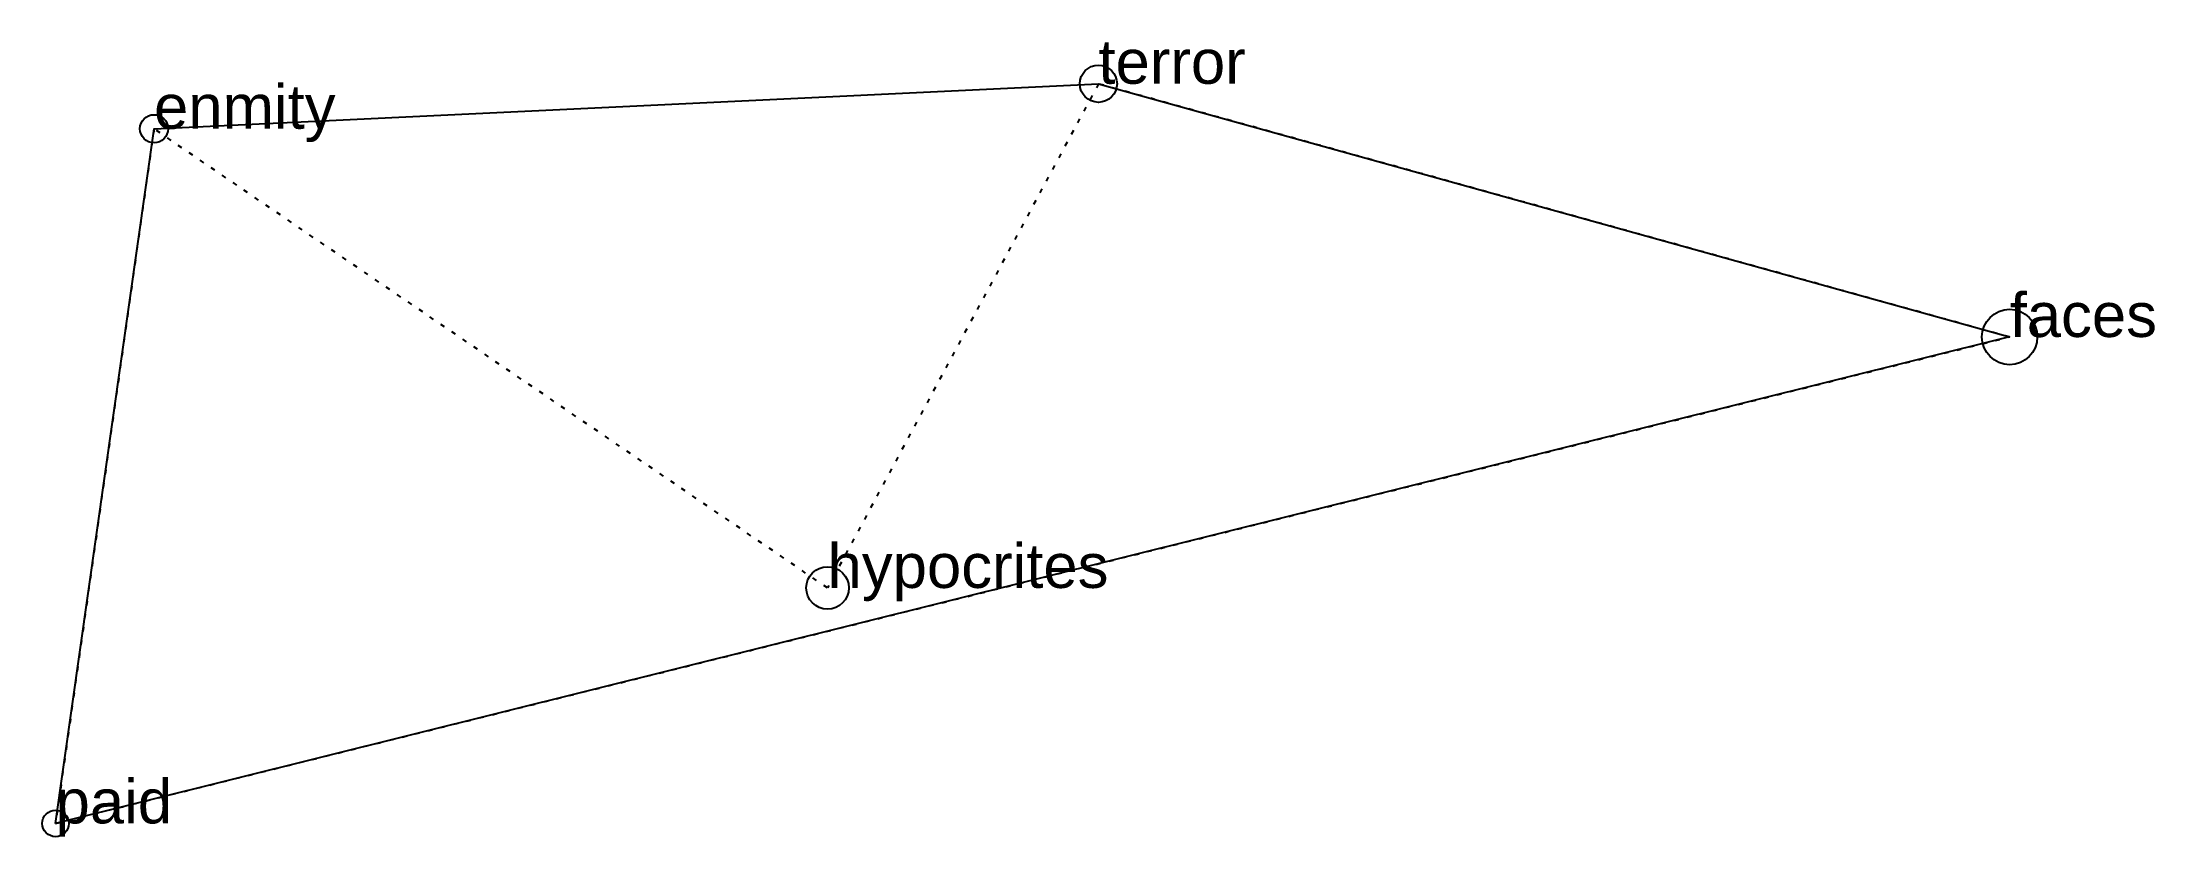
# Model space of a CAD drawing. Extents: x -51.4 to -3.5, y 6.5 to 24.5.
import ezdxf

# ---------------------------------------------------------------- set-up
doc = ezdxf.new("R2010")
doc.units = 0
doc.linetypes.add('DOT', pattern=[0.2, 0, -0.2])
doc.layers.add('TEXT', color=1, linetype='CONTINUOUS')
doc.styles.get("Standard").update_dxf_attribs({"font": 'arial.ttf'})

msp = doc.modelspace()

# ---------------------------------------------------------------- linework, layer by layer
for centre, radius in [((-27.447, 23.517), 0.421), ((-48.847, 22.498), 0.319), ((-6.799, 17.784), 0.627), ((-33.585, 12.102), 0.481), ((-51.078, 6.77), 0.301)]:
    msp.add_circle(centre, radius)
at = {"layer": 'INTERNAL', "linetype": 'DOT'}
msp.add_polyline3d([(-6.799, 17.784, 0), (-27.447, 23.517, 0), (-33.585, 12.102, 0), (-48.847, 22.498, 0), (-51.078, 6.77, 0), (-6.799, 17.784, 0)], close=True, dxfattribs=at)
at = {"layer": 'OUTLINE', "linetype": 'CONTINUOUS'}
msp.add_polyline3d([(-51.078, 6.77, 0), (-48.847, 22.498, 0), (-27.447, 23.517, 0), (-6.799, 17.784, 0), (-51.078, 6.77, 0)], close=True, dxfattribs=at)

# ---------------------------------------------------------------- texts
at = {"layer": 'TEXT'}
for s, p in [('terror', (-27.447, 23.517)), ('enmity', (-48.847, 22.498)), ('faces', (-6.799, 17.784)), ('hypocrites', (-33.585, 12.102)), ('paid', (-51.078, 6.77))]:
    msp.add_text(s, height=1, dxfattribs=at).set_placement(p)

doc.saveas('drawing.dxf')
